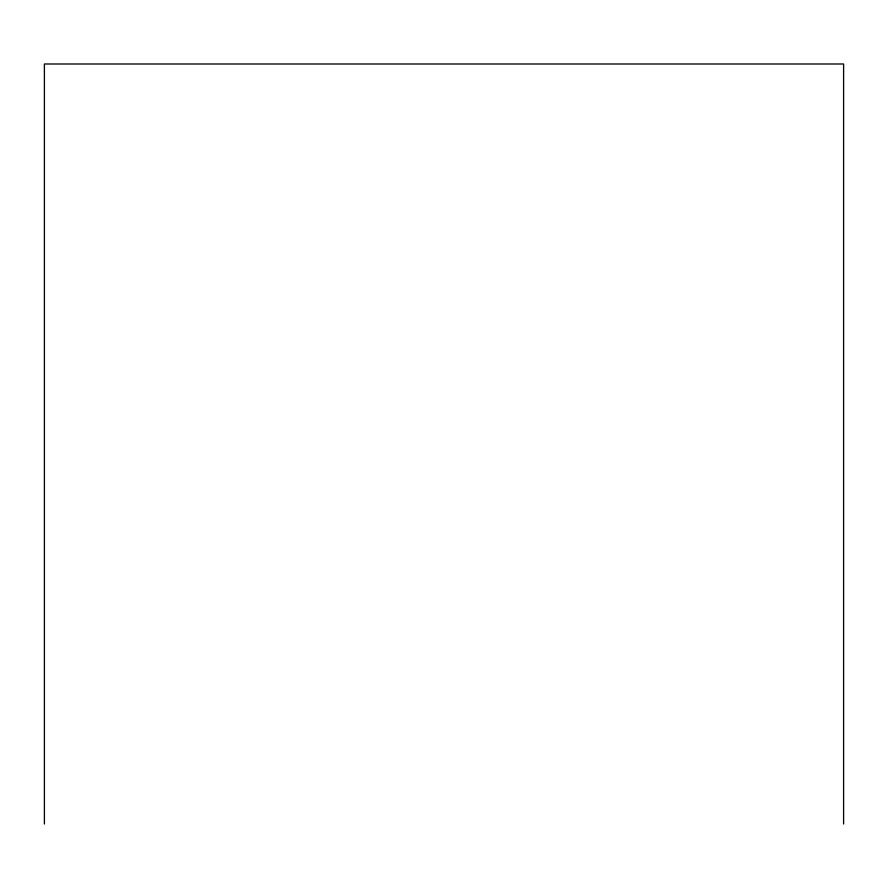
<?xml version="1.0" encoding="UTF-8"?>
<svg xmlns="http://www.w3.org/2000/svg" width="888" height="888" viewBox="0 0 888 888"><rect width="100%" height="100%" fill="white"/><g stroke="black" fill="none" stroke-linecap="round" stroke-linejoin="round"><path stroke-width="1.33" d="M843.6 824.009L843.6 63.992L44.4 63.992L44.4 824.009"/></g></svg>
